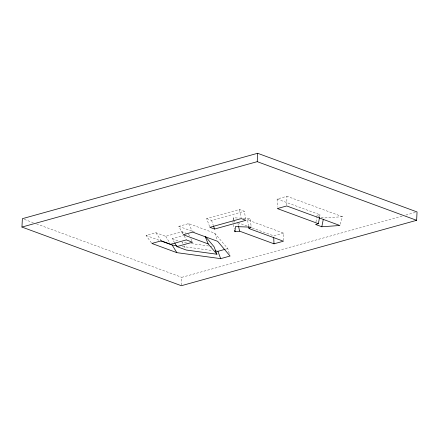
<?xml version="1.0" encoding="UTF-8"?>
<svg xmlns="http://www.w3.org/2000/svg" width="439" height="439" viewBox="0 0 439 439"><rect width="100%" height="100%" fill="white"/><g stroke="black" fill="none" stroke-linecap="round" stroke-linejoin="round"><path stroke-width="0.33" stroke-dasharray="2.19 1.65" d="M283.413 240.528L283.468 233.098L247.558 219.884L248.573 225.882M286.749 205.309L286.941 196.282L277.113 199.015L277.294 207.203M181.395 285.076L181.773 277.338L402.552 215.966M232.933 222.54L233.109 220.521M233.169 219.846L233.339 217.826L239.321 218.04M315.976 221.936L316.618 218.145M316.722 217.508L317.04 215.615L319.998 214.792L319.652 216.696M340.241 224.247L342.442 216.701L286.941 196.282M247.558 219.884L249.956 218.424L251.113 225.811M151.455 242.915L146.055 235.447L155.883 232.714L165.679 236.314L182.064 231.765L186.218 233.29M182.586 233.532L178.821 226.337L188.649 223.605L214.77 233.213L227.77 248.578L229.882 255.405M209.65 226.694L206.67 218.595L239.436 209.485L244.331 211.291L245.708 219.034M206.67 218.595L211.571 220.394L244.331 211.291M174.546 242.652L172.209 238.717L183.348 235.622M225.8 249.127L227.77 248.578M283.468 233.098L273.64 235.825L251.832 227.808M405.845 215.05L415.733 212.3M342.442 216.701L323.57 218.018L317.04 215.615M243.31 218.183L249.956 218.424M186.674 242.959L182.004 242.323L182.657 243.508M191.349 243.601L209.365 246.065M210.034 246.153L212.037 246.427M182.267 246.433L212.553 250.576M277.113 199.015L319.998 214.792M237.724 222.617L247.344 226.156M178.821 226.337L194.746 232.198M172.209 238.717L178.942 241.198M146.055 235.447L159.434 240.369M24.288 219.39L33.287 222.705M36.503 223.885L181.773 277.338M155.883 232.714L160.899 240.292M165.679 236.314L169.926 243.146M183.968 245.884L185.604 248.847M182.064 231.765L182.975 233.51M184.188 235.842L186.317 239.924M188.589 234.163L189.445 235.891M190.866 238.772L192.002 241.071M188.649 223.605L192.622 232.116M214.77 233.213L217.19 240.067M211.571 220.394L213.283 225.339M233.202 224.521L234.327 229.114M233.339 217.826L233.784 219.703M233.932 220.329L234.377 222.205M237.872 223.27L238.454 225.904M239.436 209.485L241.121 217.947"/><path stroke-width="0.66" d="M21.95 227.067L22.362 218.682L257.638 153.282L417.05 211.933L416.638 220.318L181.362 285.718L21.95 227.067L257.227 161.662L416.638 220.318M257.227 161.662L257.638 153.282M249.023 228.549L283.407 241.203L273.996 243.821L239.612 231.166L234.969 231.737L235.414 226.584L251.322 227.155L249.023 228.549L248.683 226.551M318.385 223.676L277.322 208.569L286.733 205.957L339.874 225.503L321.803 226.765L315.553 224.466L318.385 223.676L319.537 217.332M321.803 226.765L323.318 219.264M214.567 229.043L245.939 220.323L241.247 218.6L209.88 227.32L214.567 229.043L213.497 225.953M176.884 246.586L192.567 242.224L186.317 239.924L170.634 244.287L161.256 240.835L151.845 243.453L176.851 252.65L220.669 258.642L230.08 256.025L217.629 241.318L192.622 232.116L183.211 234.733L208.218 243.93L216.932 254.23L186.262 250.038L176.884 246.586L174.881 243.211M215.247 250.943L217.936 251.311L225.147 249.308M160.707 240.835L172.176 245.055L176.884 245.697M205.803 236.972L214.04 246.702L216.932 254.23M172.176 245.055L176.851 252.65M205.189 236.561L208.218 243.93M217.936 251.311L220.669 258.642M234.645 230.426L234.969 231.737M238.596 226.562L239.612 231.166M273.7 237.159L273.996 243.821"/></g></svg>
